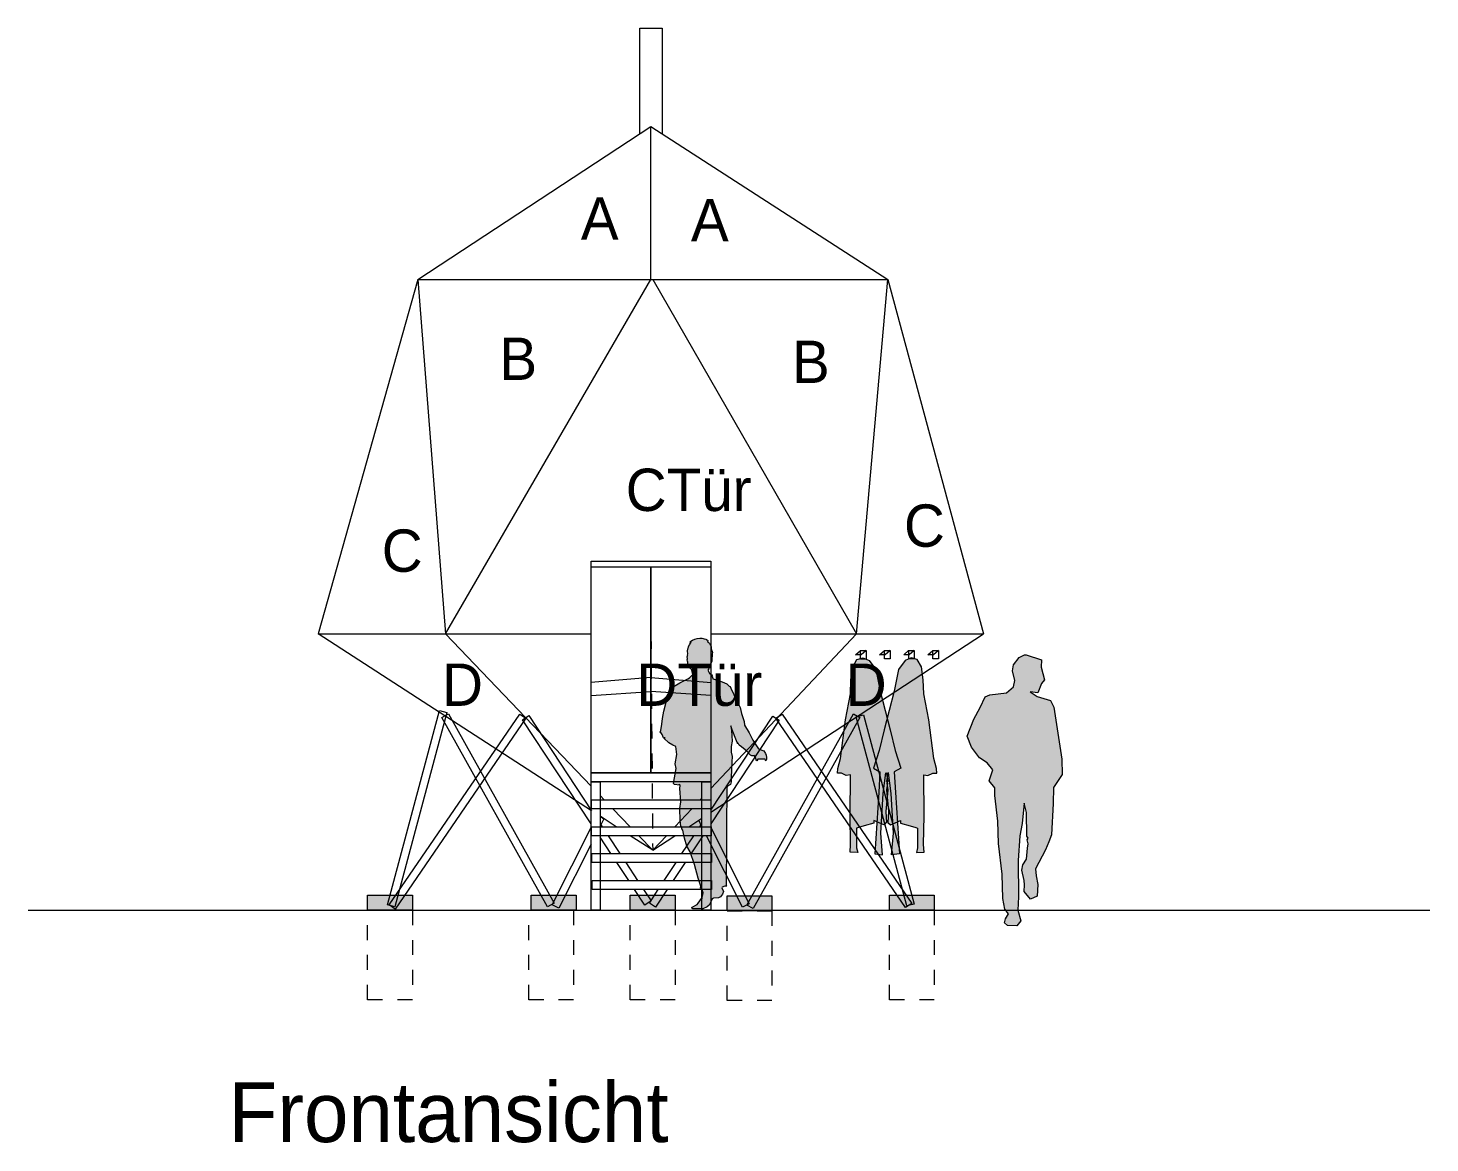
# Model space of a CAD drawing. Header units: metres. Extents: x -10.1 to 38.6, y -12.1 to 18.2.
# Drawn here: x 10.93 to 20.31, y 10.8 to 18.25 of the extents above; entities that cross this region are included whole.
import ezdxf

# ---------------------------------------------------------------- set-up
doc = ezdxf.new("R2010")
doc.units = ezdxf.units.M
doc.header["$LTSCALE"] = 0.254
doc.linetypes.add('Dash Style-5', pattern=[0.041656, 0.013885, -0.027771])
for name, color, linetype, lineweight, true_color in [('Fläche ... Fläche-Beton', 7, 'Continuous', 5, 0xd5d8d8), ('Linie ... Linie-Ansicht', 7, 'Continuous', 5, 0x000000), ('Linie ... Linie-Verdeckt', 7, 'Dash Style-5', 5, 0x000000), ('Text', 7, 'Continuous', 25, 0x000000)]:
    doc.layers.add(name, color=color, linetype=linetype, lineweight=lineweight, true_color=true_color)
doc.layers.add('Fläche ... Fläche-Weiss', color=7, linetype='Continuous', lineweight=25)
doc.styles.add('textstyle101', font='')
doc.styles.add('textstyle69', font='')
doc.styles.add('textstyle71', font='')
doc.styles.add('textstyle73', font='')
doc.styles.add('textstyle75', font='')
doc.styles.add('textstyle77', font='')
doc.styles.add('textstyle91', font='')
doc.styles.add('textstyle93', font='')
doc.styles.add('textstyle95', font='')
doc.styles.add('textstyle97', font='')
doc.styles.add('textstyle99', font='')
doc.styles.get('textstyle101').set_extended_font_data('Futura Lt BT')
doc.styles.get('textstyle69').set_extended_font_data('Futura Lt BT')
doc.styles.get('textstyle71').set_extended_font_data('Futura Lt BT')
doc.styles.get('textstyle73').set_extended_font_data('Futura Lt BT')
doc.styles.get('textstyle75').set_extended_font_data('Futura Lt BT')
doc.styles.get('textstyle77').set_extended_font_data('Futura Lt BT')
doc.styles.get('textstyle91').set_extended_font_data('Futura Lt BT')
doc.styles.get('textstyle93').set_extended_font_data('Futura Lt BT')
doc.styles.get('textstyle95').set_extended_font_data('Futura Lt BT')
doc.styles.get('textstyle97').set_extended_font_data('Futura Lt BT')
doc.styles.get('textstyle99').set_extended_font_data('Futura Lt BT')

msp = doc.modelspace()

# ---------------------------------------------------------------- hatches: boundary and pattern name
at = {"layer": 'Fläche ... Fläche-Beton', "linetype": 'Continuous', "lineweight": 0, "true_color": 0xadadad, "transparency": 33554687}
for points in [[(13.2014, 12.4517), (13.5014, 12.4517), (13.5014, 12.3517), (13.2014, 12.3517)], [(14.2961, 12.4517), (14.5961, 12.4517), (14.5961, 12.3517), (14.2961, 12.3517)], [(15.6062, 12.4468), (15.9062, 12.4468), (15.9062, 12.3468), (15.6062, 12.3468)], [(16.692, 12.4517), (16.992, 12.4517), (16.992, 12.3517), (16.692, 12.3517)]]:
    msp.add_hatch(color=253, dxfattribs=at).paths.add_polyline_path(points, flags=0)
at = {"layer": 'Fläche ... Fläche-Beton', "linetype": 'Continuous', "lineweight": 0, "transparency": 33554687}
msp.add_hatch(color=256, dxfattribs=at).paths.add_polyline_path([(14.9583, 12.4517), (15.2583, 12.4517), (15.2583, 12.3517), (14.9583, 12.3517)], flags=0)
at = {"layer": 'Fläche ... Fläche-Weiss', "true_color": 0xf2f2f2, "transparency": 33554687}
for points in [[(15.438, 14.169), (15.4607, 14.1637), (15.4629, 14.1604), (15.4666, 14.1648), (15.4673, 14.1593), (15.4762, 14.1556), (15.4754, 14.1464), (15.4843, 14.1416), (15.4861, 14.1368), (15.4884, 14.1328), (15.4895, 14.1291), (15.495, 14.1224), (15.4987, 14.1136), (15.4998, 14.1069), (15.4998, 14.0984), (15.5083, 14.0741), (15.5053, 14.0645), (15.5053, 14.0567), (15.5041, 14.0319), (15.5041, 14.0166), (15.4958, 13.9953), (15.4952, 13.9871), (15.4864, 13.9711), (15.484, 13.9641), (15.4763, 13.9564), (15.4811, 13.9458), (15.4917, 13.9304), (15.5076, 13.9233), (15.5023, 13.9174), (15.5094, 13.9086), (15.51, 13.8985), (15.513, 13.8974), (15.5721, 13.8766), (15.604, 13.8642), (15.6199, 13.8476), (15.6258, 13.8459), (15.6312, 13.8347), (15.6696, 13.7559), (15.6926, 13.7063), (15.7015, 13.6668), (15.7192, 13.6131), (15.7218, 13.5878), (15.7545, 13.5358), (15.7783, 13.4868), (15.8021, 13.4504), (15.8154, 13.4296), (15.8281, 13.4244), (15.8452, 13.4192), (15.8515, 13.4156), (15.8632, 13.399), (15.8683, 13.3877), (15.8698, 13.3727), (15.8694, 13.3592), (15.865, 13.3504), (15.8628, 13.3517), (15.8616, 13.3599), (15.8116, 13.3599), (15.8054, 13.3486), (15.7999, 13.3552), (15.7992, 13.3683), (15.7901, 13.3811), (15.7886, 13.3848), (15.7795, 13.3822), (15.7718, 13.3826), (15.7637, 13.3881), (15.7385, 13.4133), (15.7023, 13.4425), (15.6859, 13.4542), (15.6815, 13.463), (15.6745, 13.4677), (15.6796, 13.4695), (15.6738, 13.4717), (15.6687, 13.4823), (15.6408, 13.5558), (15.6303, 13.5839), (15.6342, 13.5665), (15.636, 13.5518), (15.6399, 13.4803), (15.6335, 13.4451), (15.6325, 13.4081), (15.639, 13.3775), (15.6381, 13.3423), (15.6325, 13.2384), (15.6344, 13.2097), (15.6288, 13.1912), (15.6084, 13.18), (15.6035, 13.169), (15.6042, 13.1167), (15.6015, 12.9524), (15.6021, 12.8069), (15.5988, 12.5164), (15.6039, 12.5121), (15.5916, 12.511), (15.5728, 12.5059), (15.5698, 12.5008), (15.5818, 12.4755), (15.5758, 12.4579), (15.562, 12.4398), (15.5484, 12.4335), (15.5145, 12.4312), (15.5054, 12.4261), (15.4993, 12.4112), (15.4855, 12.3839), (15.4733, 12.3741), (15.4447, 12.3599), (15.3773, 12.3599), (15.3729, 12.3616), (15.3708, 12.3687), (15.3727, 12.3714), (15.4049, 12.3888), (15.4123, 12.3976), (15.4359, 12.4293), (15.4424, 12.4321), (15.4367, 12.4317), (15.444, 12.4552), (15.4454, 12.4665), (15.4374, 12.4966), (15.4292, 12.4994), (15.4313, 12.5116), (15.4127, 12.5662), (15.388, 12.6558), (15.3587, 12.7411), (15.3376, 12.7786), (15.3201, 12.8333), (15.3139, 12.864), (15.3094, 12.8862), (15.3041, 12.8955), (15.3041, 12.9032), (15.2973, 12.9136), (15.2929, 12.9497), (15.2909, 13.0301), (15.2967, 13.0756), (15.2891, 13.1643), (15.2931, 13.1843), (15.2868, 13.1926), (15.2883, 13.1875), (15.2549, 13.1918), (15.247, 13.1973), (15.2645, 13.2983), (15.2595, 13.3294), (15.2699, 13.3908), (15.2625, 13.4447), (15.2435, 13.4538), (15.2167, 13.47), (15.1823, 13.5), (15.1922, 13.5039), (15.1814, 13.5034), (15.1728, 13.5246), (15.1619, 13.538), (15.1578, 13.54), (15.1575, 13.5418), (15.1628, 13.5531), (15.1694, 13.5955), (15.1749, 13.6328), (15.183, 13.6809), (15.1979, 13.7408), (15.2132, 13.8034), (15.2207, 13.8243), (15.2282, 13.8344), (15.2524, 13.8371), (15.2303, 13.8364), (15.2907, 13.8719), (15.343, 13.8979), (15.3538, 13.904), (15.3812, 13.9313), (15.3759, 13.9302), (15.3745, 13.9325), (15.3749, 13.9344), (15.3731, 13.9466), (15.37, 13.9571), (15.3606, 13.9662), (15.3609, 13.9694), (15.3594, 13.9666), (15.3568, 13.9717), (15.3561, 13.9766), (15.3556, 13.9734), (15.3509, 13.9859), (15.3508, 13.9903), (15.3464, 13.9956), (15.3433, 13.9996), (15.3433, 14.0083), (15.3419, 14.013), (15.3439, 14.0104), (15.3411, 14.0164), (15.3399, 14.0237), (15.3409, 14.0325), (15.3395, 14.0479), (15.3411, 14.0485), (15.3431, 14.0542), (15.3413, 14.0528), (15.3409, 14.0558), (15.3425, 14.0655), (15.3406, 14.0823), (15.3427, 14.0991), (15.3475, 14.1073), (15.3465, 14.109), (15.3549, 14.1248), (15.3616, 14.1358), (15.3656, 14.1396), (15.3603, 14.1417), (15.3572, 14.1442), (15.3626, 14.1486), (15.3746, 14.1567), (15.3896, 14.1628), (15.4062, 14.1677), (15.4229, 14.1696)], [(16.5165, 14.037), (16.5565, 14.021), (16.6005, 13.959), (16.6305, 13.815), (16.6965, 13.557), (16.7305, 13.419), (16.7685, 13.301), (16.7245, 13.277), (16.7325, 13.137), (16.7585, 12.727), (16.7065, 12.721), (16.7185, 12.867), (16.7025, 13.131), (16.6845, 13.269), (16.6715, 13.262), (16.6815, 13.213), (16.6745, 13.2), (16.6815, 13.156), (16.6675, 13.01), (16.6725, 12.937), (16.6545, 12.922), (16.6225, 12.935), (16.5875, 12.951), (16.5875, 12.933), (16.5225, 12.916), (16.4855, 12.903), (16.4725, 12.9), (16.4725, 12.769), (16.4795, 12.736), (16.4295, 12.738), (16.4325, 12.791), (16.4295, 12.982), (16.4315, 13.255), (16.4035, 13.252), (16.3705, 13.266), (16.3445, 13.267), (16.3465, 13.299), (16.3645, 13.365), (16.3975, 13.624), (16.4305, 13.797), (16.4345, 13.891), (16.4465, 13.977), (16.4745, 14.027)], [(16.8364, 14.037), (16.7964, 14.021), (16.7524, 13.959), (16.7224, 13.815), (16.6564, 13.557), (16.6224, 13.419), (16.5844, 13.301), (16.6284, 13.277), (16.6204, 13.137), (16.5944, 12.727), (16.6464, 12.721), (16.6344, 12.867), (16.6504, 13.131), (16.6684, 13.269), (16.6814, 13.262), (16.6714, 13.213), (16.6784, 13.2), (16.6714, 13.156), (16.6854, 13.01), (16.6804, 12.937), (16.6984, 12.922), (16.7304, 12.935), (16.7654, 12.951), (16.7654, 12.933), (16.8304, 12.916), (16.8674, 12.903), (16.8804, 12.9), (16.8804, 12.769), (16.8734, 12.736), (16.9234, 12.738), (16.9204, 12.791), (16.9234, 12.982), (16.9214, 13.255), (16.9494, 13.252), (16.9824, 13.266), (17.0084, 13.267), (17.0064, 13.299), (16.9884, 13.365), (16.9554, 13.624), (16.9224, 13.797), (16.9184, 13.891), (16.9064, 13.977), (16.8784, 14.027)], [(17.6074, 14.0577), (17.7088, 14.0244), (17.706, 13.9765), (17.7282, 13.8917), (17.7095, 13.8668), (17.6852, 13.805), (17.6338, 13.8098), (17.6796, 13.7807), (17.7699, 13.7522), (17.7907, 13.7085), (17.8456, 13.36), (17.8476, 13.2572), (17.789, 13.1719), (17.7872, 13.0635), (17.7768, 12.8538), (17.7574, 12.8073), (17.7352, 12.7546), (17.6692, 12.6282), (17.6741, 12.581), (17.6852, 12.5227), (17.6803, 12.4449), (17.6352, 12.4241), (17.5936, 12.4769), (17.5942, 12.5199), (17.5929, 12.5504), (17.5776, 12.6192), (17.5838, 12.6532), (17.6081, 12.6921), (17.6151, 12.765), (17.6206, 12.7955), (17.613, 12.8205), (17.6199, 12.833), (17.6116, 12.8469), (17.6095, 13.0031), (17.5936, 13.0663), (17.5797, 12.9316), (17.5644, 12.849), (17.5526, 12.683), (17.554, 12.4414), (17.5512, 12.3512), (17.5706, 12.279), (17.5436, 12.2471), (17.4818, 12.2477), (17.4616, 12.2672), (17.4672, 12.2936), (17.4882, 12.3267), (17.463, 12.3574), (17.4505, 12.4289), (17.4464, 12.5914), (17.4214, 12.7969), (17.4179, 12.9469), (17.3964, 13.117), (17.3964, 13.169), (17.3593, 13.2149), (17.3844, 13.2901), (17.3457, 13.337), (17.2943, 13.369), (17.2409, 13.4412), (17.2117, 13.5148), (17.2569, 13.6272), (17.2985, 13.7071), (17.3332, 13.7765), (17.3624, 13.7897), (17.4755, 13.805), (17.5214, 13.8447), (17.5297, 13.8862), (17.5144, 13.9501), (17.5214, 13.9903), (17.5595, 14.0396), (17.5963, 14.0577)]]:
    msp.add_hatch(color=7, dxfattribs=at).paths.add_polyline_path(points, flags=0)

# ---------------------------------------------------------------- linework, layer by layer
at = {"layer": 'Fläche ... Fläche-Beton', "color": 7, "linetype": 'Continuous', "lineweight": 5}
for points in [[(13.2014, 12.4517), (13.5014, 12.4517), (13.5014, 12.3517), (13.2014, 12.3517)], [(14.2961, 12.4517), (14.5961, 12.4517), (14.5961, 12.3517), (14.2961, 12.3517)], [(15.6062, 12.4468), (15.9062, 12.4468), (15.9062, 12.3468), (15.6062, 12.3468)], [(16.692, 12.4517), (16.992, 12.4517), (16.992, 12.3517), (16.692, 12.3517)]]:
    msp.add_lwpolyline(points, close=True, dxfattribs=at)
at = {"layer": 'Fläche ... Fläche-Beton', "linetype": 'Continuous', "lineweight": 5}
msp.add_lwpolyline([(14.9583, 12.4517), (15.2583, 12.4517), (15.2583, 12.3517), (14.9583, 12.3517)], close=True, dxfattribs=at)
at = {"layer": 'Linie ... Linie-Ansicht', "linetype": 'Continuous', "lineweight": 5}
for p, q in [((13.5365, 16.5673), (15.0967, 17.591)), ((15.0967, 17.591), (16.6802, 16.5673)), ((15.0967, 16.5673), (15.0967, 17.591)), ((13.5365, 16.5673), (12.8721, 14.1978)), ((13.5365, 16.5673), (16.6802, 16.5673)), ((13.5365, 16.5673), (13.7218, 14.1978)), ((13.7218, 14.1978), (15.0967, 16.5673)), ((15.1083, 16.5673), (16.4717, 14.1978)), ((16.4717, 14.1978), (16.6802, 16.5673)), ((16.6802, 16.5673), (17.3214, 14.1978)), ((12.8721, 14.1978), (14.6967, 14.1978)), ((14.6993, 13.0162), (12.8721, 14.1978)), ((13.7218, 14.1978), (14.6967, 13.181)), ((15.0967, 14.1978), (15.0967, 14.1978)), ((15.4967, 14.1978), (17.3214, 14.1978)), ((15.4967, 13.0055), (17.3214, 14.1978)), ((16.4717, 14.1978), (15.4967, 13.1637)), ((16.4717, 14.1978), (17.3214, 14.1978)), ((15.0967, 13.9057), (14.6949, 13.8731)), ((15.0967, 13.9057), (15.4986, 13.8731)), ((14.6967, 13.7873), (15.0967, 13.812)), ((15.4967, 13.7873), (15.0967, 13.812)), ((14.7567, 13.1184), (14.7849, 13.089)), ((15.4367, 13.1001), (15.4263, 13.089)), ((14.865, 12.909), (14.7567, 12.9791)), ((14.8424, 13.029), (14.9575, 12.909)), ((15.3698, 13.029), (15.2566, 12.909)), ((15.3491, 12.909), (15.4367, 12.9663)), ((15.1083, 12.7517), (14.9578, 12.849)), ((15.015, 12.849), (15.1083, 12.7517)), ((15.1083, 12.7517), (15.2573, 12.849)), ((15.2001, 12.849), (15.1083, 12.7517)), ((10.9305, 12.3517), (20.3071, 12.3517))]:
    msp.add_line(p, q, dxfattribs=at)
at = {"layer": 'Linie ... Linie-Ansicht', "linetype": 'Dash Style-5', "lineweight": 5}
msp.add_line((15.0967, 14.1978), (15.1083, 12.7517), dxfattribs=at)
at = {"layer": 'Linie ... Linie-Ansicht', "linetype": 'Continuous', "lineweight": 5, "flags": 128}
for points in [[(15.022, 17.542), (15.022, 18.2482), (15.172, 18.2482), (15.172, 17.5424)], [(14.6967, 12.9294), (14.2376, 13.6244), (14.2794, 13.652), (14.6993, 13.0162)], [(15.4967, 13.0202), (15.9117, 13.6483), (15.9534, 13.6207), (15.4967, 12.9294)], [(14.7567, 12.9798), (14.7826, 12.9623), (14.7557, 12.909)], [(15.4378, 12.909), (15.4162, 12.9518), (15.4367, 12.9657)], [(14.6967, 12.7924), (14.4803, 12.3639), (14.4357, 12.3864), (14.6997, 12.909)], [(14.7567, 12.9293), (14.7701, 12.909)], [(14.8098, 12.849), (14.889, 12.729)], [(15.3044, 12.729), (15.3837, 12.849)], [(15.4436, 12.849), (15.3638, 12.7282)], [(15.4233, 12.909), (15.4367, 12.9293)], [(15.4967, 12.9032), (15.754, 12.3939), (15.7094, 12.3714), (15.4681, 12.849)], [(14.8291, 12.729), (14.7567, 12.8386)], [(14.948, 12.5491), (14.8687, 12.669)], [(14.9287, 12.669), (15.0079, 12.5491)], [(15.1855, 12.5491), (15.2648, 12.669)], [(15.3247, 12.669), (15.2454, 12.5491)], [(15.0476, 12.4891), (15.098, 12.4127), (15.0563, 12.3851), (14.9876, 12.4891)], [(15.2058, 12.4891), (15.1281, 12.3713), (15.0863, 12.3989), (15.1459, 12.4891)]]:
    msp.add_lwpolyline(points, dxfattribs=at)
at = {"layer": 'Linie ... Linie-Ansicht', "linetype": 'Continuous', "lineweight": 5}
for points in [[(14.6967, 14.6854), (15.4967, 14.6854), (15.4967, 13.269), (14.6967, 13.269)], [(14.6967, 14.6457), (15.0967, 14.6457), (15.0967, 13.269), (14.6967, 13.269)], [(15.0967, 14.6457), (15.4967, 14.6457), (15.4967, 13.269), (15.0967, 13.269)], [(16.4985, 14.0864), (16.5365, 14.0864), (16.5024, 14.0587), (16.4656, 14.0581)], [(16.498, 14.0864), (16.5365, 14.0864), (16.5365, 14.029), (16.498, 14.029)], [(16.6592, 14.0864), (16.6973, 14.0864), (16.6632, 14.0587), (16.6263, 14.0581)], [(16.6596, 14.0864), (16.6964, 14.0864), (16.6964, 14.032), (16.6596, 14.032)], [(16.82, 14.0864), (16.858, 14.0864), (16.8239, 14.0587), (16.7871, 14.0581)], [(16.8206, 14.0864), (16.8574, 14.0864), (16.8574, 14.032), (16.8206, 14.032)], [(16.9816, 14.0864), (17.0197, 14.0864), (16.9855, 14.0587), (16.9487, 14.0581)], [(16.9823, 14.0864), (17.019, 14.0864), (17.019, 14.032), (16.9823, 14.032)], [(16.5165, 14.037), (16.5565, 14.021), (16.6005, 13.959), (16.6305, 13.815), (16.6965, 13.557), (16.7305, 13.419), (16.7685, 13.301), (16.7245, 13.277), (16.7325, 13.137), (16.7585, 12.727), (16.7065, 12.721), (16.7185, 12.867), (16.7025, 13.131), (16.6845, 13.269), (16.6715, 13.262), (16.6815, 13.213), (16.6745, 13.2), (16.6815, 13.156), (16.6675, 13.01), (16.6725, 12.937), (16.6545, 12.922), (16.6225, 12.935), (16.5875, 12.951), (16.5875, 12.933), (16.5225, 12.916), (16.4855, 12.903), (16.4725, 12.9), (16.4725, 12.769), (16.4795, 12.736), (16.4295, 12.738), (16.4325, 12.791), (16.4295, 12.982), (16.4315, 13.255), (16.4035, 13.252), (16.3705, 13.266), (16.3445, 13.267), (16.3465, 13.299), (16.3645, 13.365), (16.3975, 13.624), (16.4305, 13.797), (16.4345, 13.891), (16.4465, 13.977), (16.4745, 14.027)], [(16.8364, 14.037), (16.7964, 14.021), (16.7524, 13.959), (16.7224, 13.815), (16.6564, 13.557), (16.6224, 13.419), (16.5844, 13.301), (16.6284, 13.277), (16.6204, 13.137), (16.5944, 12.727), (16.6464, 12.721), (16.6344, 12.867), (16.6504, 13.131), (16.6684, 13.269), (16.6814, 13.262), (16.6714, 13.213), (16.6784, 13.2), (16.6714, 13.156), (16.6854, 13.01), (16.6804, 12.937), (16.6984, 12.922), (16.7304, 12.935), (16.7654, 12.951), (16.7654, 12.933), (16.8304, 12.916), (16.8674, 12.903), (16.8804, 12.9), (16.8804, 12.769), (16.8734, 12.736), (16.9234, 12.738), (16.9204, 12.791), (16.9234, 12.982), (16.9214, 13.255), (16.9494, 13.252), (16.9824, 13.266), (17.0084, 13.267), (17.0064, 13.299), (16.9884, 13.365), (16.9554, 13.624), (16.9224, 13.797), (16.9184, 13.891), (16.9064, 13.977), (16.8784, 14.027)], [(17.6074, 14.0577), (17.7088, 14.0244), (17.706, 13.9765), (17.7282, 13.8917), (17.7095, 13.8668), (17.6852, 13.805), (17.6338, 13.8098), (17.6796, 13.7807), (17.7699, 13.7522), (17.7907, 13.7085), (17.8456, 13.36), (17.8476, 13.2572), (17.789, 13.1719), (17.7872, 13.0635), (17.7768, 12.8538), (17.7574, 12.8073), (17.7352, 12.7546), (17.6692, 12.6282), (17.6741, 12.581), (17.6852, 12.5227), (17.6803, 12.4449), (17.6352, 12.4241), (17.5936, 12.4769), (17.5942, 12.5199), (17.5929, 12.5504), (17.5776, 12.6192), (17.5838, 12.6532), (17.6081, 12.6921), (17.6151, 12.765), (17.6206, 12.7955), (17.613, 12.8205), (17.6199, 12.833), (17.6116, 12.8469), (17.6095, 13.0031), (17.5936, 13.0663), (17.5797, 12.9316), (17.5644, 12.849), (17.5526, 12.683), (17.554, 12.4414), (17.5512, 12.3512), (17.5706, 12.279), (17.5436, 12.2471), (17.4818, 12.2477), (17.4616, 12.2672), (17.4672, 12.2936), (17.4882, 12.3267), (17.463, 12.3574), (17.4505, 12.4289), (17.4464, 12.5914), (17.4214, 12.7969), (17.4179, 12.9469), (17.3964, 13.117), (17.3964, 13.169), (17.3593, 13.2149), (17.3844, 13.2901), (17.3457, 13.337), (17.2943, 13.369), (17.2409, 13.4412), (17.2117, 13.5148), (17.2569, 13.6272), (17.2985, 13.7071), (17.3332, 13.7765), (17.3624, 13.7897), (17.4755, 13.805), (17.5214, 13.8447), (17.5297, 13.8862), (17.5144, 13.9501), (17.5214, 13.9903), (17.5595, 14.0396), (17.5963, 14.0577)], [(13.3832, 12.3738), (13.3349, 12.3868), (13.683, 13.6864), (13.7313, 13.6735)], [(13.3866, 12.3588), (13.3453, 12.3871), (14.2192, 13.6625), (14.2605, 13.6342)], [(13.6986, 13.6387), (13.7422, 13.6631), (14.4485, 12.3986), (14.4049, 12.3743)], [(15.7813, 12.3613), (15.7377, 12.3857), (16.4512, 13.6631), (16.4949, 13.6387)], [(15.933, 13.6342), (15.9742, 13.6625), (16.8414, 12.3968), (16.8002, 12.3686)], [(16.4699, 13.6444), (16.5182, 13.6574), (16.857, 12.3924), (16.8087, 12.3795)], [(14.6967, 13.269), (15.4967, 13.269), (15.4967, 13.209), (14.6967, 13.209)], [(14.6967, 13.209), (14.7567, 13.209), (14.7567, 12.3517), (14.6967, 12.3517)], [(15.4367, 13.209), (15.4967, 13.209), (15.4967, 12.3517), (15.4367, 12.3517)], [(14.6982, 13.089), (15.4982, 13.089), (15.4982, 13.029), (14.6982, 13.029)], [(14.6996, 12.909), (15.4996, 12.909), (15.4996, 12.849), (14.6996, 12.849)], [(14.7011, 12.729), (15.5011, 12.729), (15.5011, 12.669), (14.7011, 12.669)], [(14.7025, 12.5491), (15.5025, 12.5491), (15.5025, 12.4891), (14.7025, 12.4891)]]:
    msp.add_lwpolyline(points, close=True, dxfattribs=at)
at = {"layer": 'Linie ... Linie-Ansicht', "color": 18, "linetype": 'Continuous', "lineweight": 5, "true_color": 0x000000}
msp.add_lwpolyline([(15.438, 14.169), (15.4607, 14.1637), (15.4629, 14.1604), (15.4666, 14.1648), (15.4673, 14.1593), (15.4762, 14.1556), (15.4754, 14.1464), (15.4843, 14.1416), (15.4861, 14.1368), (15.4884, 14.1328), (15.4895, 14.1291), (15.495, 14.1224), (15.4987, 14.1136), (15.4998, 14.1069), (15.4998, 14.0984), (15.5083, 14.0741), (15.5053, 14.0645), (15.5053, 14.0567), (15.5041, 14.0319), (15.5041, 14.0166), (15.4958, 13.9953), (15.4952, 13.9871), (15.4864, 13.9711), (15.484, 13.9641), (15.4763, 13.9564), (15.4811, 13.9458), (15.4917, 13.9304), (15.5076, 13.9233), (15.5023, 13.9174), (15.5094, 13.9086), (15.51, 13.8985), (15.513, 13.8974), (15.5721, 13.8766), (15.604, 13.8642), (15.6199, 13.8476), (15.6258, 13.8459), (15.6312, 13.8347), (15.6696, 13.7559), (15.6926, 13.7063), (15.7015, 13.6668), (15.7192, 13.6131), (15.7218, 13.5878), (15.7545, 13.5358), (15.7783, 13.4868), (15.8021, 13.4504), (15.8154, 13.4296), (15.8281, 13.4244), (15.8452, 13.4192), (15.8515, 13.4156), (15.8632, 13.399), (15.8683, 13.3877), (15.8698, 13.3727), (15.8694, 13.3592), (15.865, 13.3504), (15.8628, 13.3517), (15.8616, 13.3599), (15.8116, 13.3599), (15.8054, 13.3486), (15.7999, 13.3552), (15.7992, 13.3683), (15.7901, 13.3811), (15.7886, 13.3848), (15.7795, 13.3822), (15.7718, 13.3826), (15.7637, 13.3881), (15.7385, 13.4133), (15.7023, 13.4425), (15.6859, 13.4542), (15.6815, 13.463), (15.6745, 13.4677), (15.6796, 13.4695), (15.6738, 13.4717), (15.6687, 13.4823), (15.6408, 13.5558), (15.6303, 13.5839), (15.6342, 13.5665), (15.636, 13.5518), (15.6399, 13.4803), (15.6335, 13.4451), (15.6325, 13.4081), (15.639, 13.3775), (15.6381, 13.3423), (15.6325, 13.2384), (15.6344, 13.2097), (15.6288, 13.1912), (15.6084, 13.18), (15.6035, 13.169), (15.6042, 13.1167), (15.6015, 12.9524), (15.6021, 12.8069), (15.5988, 12.5164), (15.6039, 12.5121), (15.5916, 12.511), (15.5728, 12.5059), (15.5698, 12.5008), (15.5818, 12.4755), (15.5758, 12.4579), (15.562, 12.4398), (15.5484, 12.4335), (15.5145, 12.4312), (15.5054, 12.4261), (15.4993, 12.4112), (15.4855, 12.3839), (15.4733, 12.3741), (15.4447, 12.3599), (15.3773, 12.3599), (15.3729, 12.3616), (15.3708, 12.3687), (15.3727, 12.3714), (15.4049, 12.3888), (15.4123, 12.3976), (15.4359, 12.4293), (15.4424, 12.4321), (15.4367, 12.4317), (15.444, 12.4552), (15.4454, 12.4665), (15.4374, 12.4966), (15.4292, 12.4994), (15.4313, 12.5116), (15.4127, 12.5662), (15.388, 12.6558), (15.3587, 12.7411), (15.3376, 12.7786), (15.3201, 12.8333), (15.3139, 12.864), (15.3094, 12.8862), (15.3041, 12.8955), (15.3041, 12.9032), (15.2973, 12.9136), (15.2929, 12.9497), (15.2909, 13.0301), (15.2967, 13.0756), (15.2891, 13.1643), (15.2931, 13.1843), (15.2868, 13.1926), (15.2883, 13.1875), (15.2549, 13.1918), (15.247, 13.1973), (15.2645, 13.2983), (15.2595, 13.3294), (15.2699, 13.3908), (15.2625, 13.4447), (15.2435, 13.4538), (15.2167, 13.47), (15.1823, 13.5), (15.1922, 13.5039), (15.1814, 13.5034), (15.1728, 13.5246), (15.1619, 13.538), (15.1578, 13.54), (15.1575, 13.5418), (15.1628, 13.5531), (15.1694, 13.5955), (15.1749, 13.6328), (15.183, 13.6809), (15.1979, 13.7408), (15.2132, 13.8034), (15.2207, 13.8243), (15.2282, 13.8344), (15.2524, 13.8371), (15.2303, 13.8364), (15.2907, 13.8719), (15.343, 13.8979), (15.3538, 13.904), (15.3812, 13.9313), (15.3759, 13.9302), (15.3745, 13.9325), (15.3749, 13.9344), (15.3731, 13.9466), (15.37, 13.9571), (15.3606, 13.9662), (15.3609, 13.9694), (15.3594, 13.9666), (15.3568, 13.9717), (15.3561, 13.9766), (15.3556, 13.9734), (15.3509, 13.9859), (15.3508, 13.9903), (15.3464, 13.9956), (15.3433, 13.9996), (15.3433, 14.0083), (15.3419, 14.013), (15.3439, 14.0104), (15.3411, 14.0164), (15.3399, 14.0237), (15.3409, 14.0325), (15.3395, 14.0479), (15.3411, 14.0485), (15.3431, 14.0542), (15.3413, 14.0528), (15.3409, 14.0558), (15.3425, 14.0655), (15.3406, 14.0823), (15.3427, 14.0991), (15.3475, 14.1073), (15.3465, 14.109), (15.3549, 14.1248), (15.3616, 14.1358), (15.3656, 14.1396), (15.3603, 14.1417), (15.3572, 14.1442), (15.3626, 14.1486), (15.3746, 14.1567), (15.3896, 14.1628), (15.4062, 14.1677), (15.4229, 14.1696), (15.438, 14.169)], close=True, dxfattribs=at)
at = {"layer": 'Linie ... Linie-Verdeckt', "linetype": 'Dash Style-5', "lineweight": 5}
for points in [[(13.2014, 12.3517), (13.5014, 12.3517), (13.5014, 11.7517), (13.2014, 11.7517)], [(14.2795, 12.3517), (14.5795, 12.3517), (14.5795, 11.7517), (14.2795, 11.7517)], [(14.9583, 12.3517), (15.2583, 12.3517), (15.2583, 11.7517), (14.9583, 11.7517)], [(15.6062, 12.3468), (15.9062, 12.3468), (15.9062, 11.7468), (15.6062, 11.7468)], [(16.692, 12.3517), (16.992, 12.3517), (16.992, 11.7517), (16.692, 11.7517)]]:
    msp.add_lwpolyline(points, close=True, dxfattribs=at)

# ---------------------------------------------------------------- texts
at = {"layer": 'Text', "color": 1, "true_color": 0xff0000, "attachment_point": 1}
for s, insert, char_height, style in [('\\H0.283;A', (14.628, 17.1165), 0.42429, 'textstyle71'), ('\\H0.283;A', (15.3642, 17.1065), 0.42429, 'textstyle73'), ('\\H0.283;B', (14.0833, 16.1786), 0.42429, 'textstyle75'), ('\\H0.283;B', (16.04, 16.1584), 0.42429, 'textstyle77'), ('\\H0.283;C\\S^ Tür;', (14.9281, 15.3027), 0.424286, 'textstyle93'), ('\\H0.283;C', (16.789, 15.0636), 0.42429, 'textstyle91'), ('\\H0.283;C', (13.2964, 14.8963), 0.42429, 'textstyle95'), ('\\H0.283;D', (13.7, 14), 0.42429, 'textstyle97'), ('\\H0.283;D\\S^ Tür;', (15, 14), 0.424286, 'textstyle99'), ('\\H0.283;D', (16.4, 14), 0.42429, 'textstyle101')]:
    msp.add_mtext(s, dxfattribs=dict(at, insert=insert, char_height=char_height, style=style))
at = {"layer": 'Text', "insert": (12.2712, 11.2008), "char_height": 0.4, "attachment_point": 1, "style": 'textstyle69'}
msp.add_mtext('Frontansicht', dxfattribs=at)

doc.saveas('drawing.dxf')
